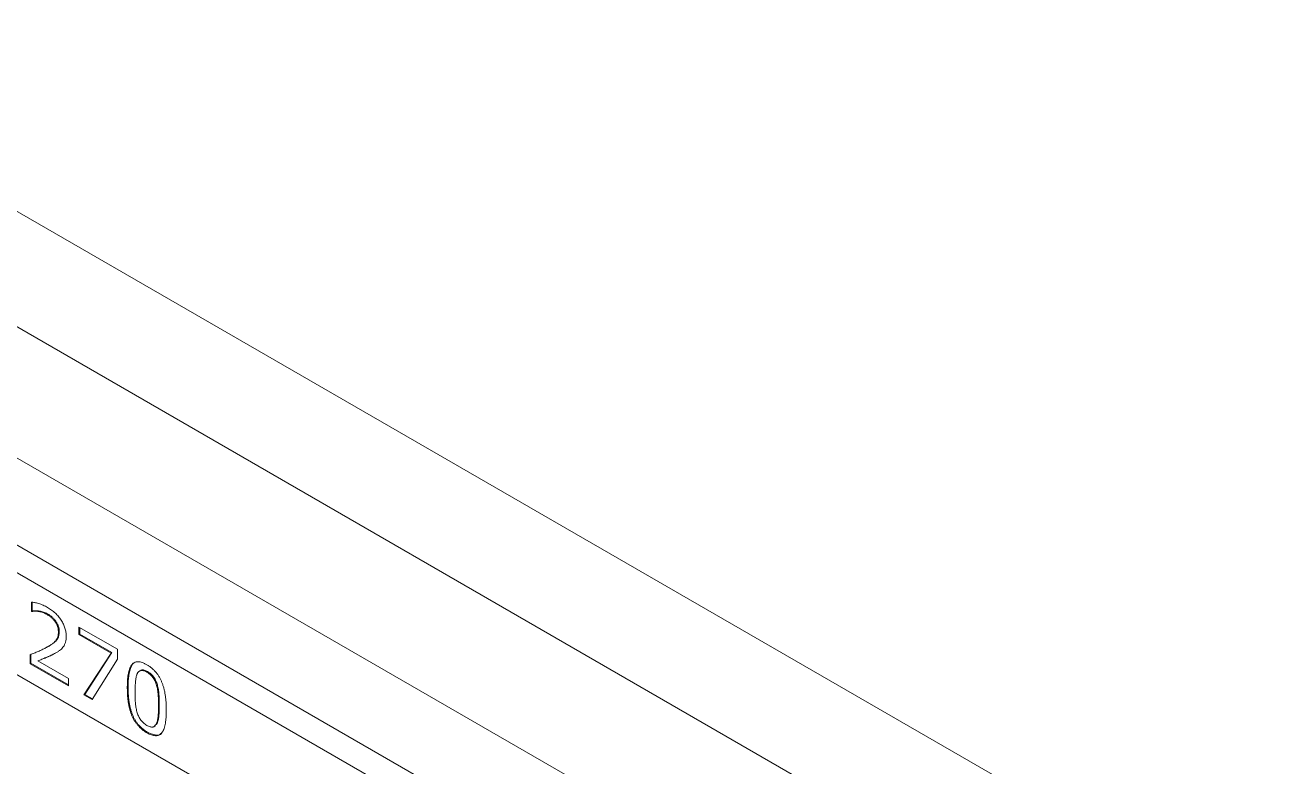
# Model space of a CAD drawing. Header units: millimetres. Extents: x 2 to 278, y 1 to 215.
# Drawn here: x 256.66 to 270.61, y 146.75 to 155.06 of the extents above; entities that cross this region are included whole.
import ezdxf

# ---------------------------------------------------------------- set-up
doc = ezdxf.new("R2010")
doc.units = ezdxf.units.MM

msp = doc.modelspace()

# ---------------------------------------------------------------- linework, layer by layer
at = {"color": 7, "linetype": 'Continuous', "lineweight": 0}
for p, q in [((164.539, 206.098), (270.605, 144.868)), ((163.417, 205.45), (269.483, 144.22)), ((161.441, 204.144), (267.507, 142.913)), ((161.172, 203.988), (267.238, 142.758)), ((163.417, 203.981), (269.483, 142.75)), ((161.172, 202.848), (267.238, 141.617)), ((256.733, 148.486), (256.733, 148.588)), ((256.742, 148.491), (256.742, 148.593)), ((256.733, 148.486), (256.742, 148.491)), ((256.737, 148.483), (256.733, 148.486)), ((256.737, 148.483), (256.746, 148.489)), ((256.746, 148.489), (256.742, 148.491)), ((256.911, 148.448), (256.92, 148.453)), ((257.036, 148.254), (257.044, 148.259)), ((257.266, 148.307), (257.696, 148.059)), ((257.266, 148.224), (257.266, 148.307)), ((257.275, 148.229), (257.275, 148.302)), ((257.266, 148.224), (257.275, 148.229)), ((257.625, 148.017), (257.266, 148.224)), ((257.634, 148.022), (257.275, 148.229)), ((256.717, 147.898), (256.717, 147.999)), ((256.726, 147.903), (256.726, 148.004)), ((256.992, 148.011), (257.001, 148.016)), ((257.322, 147.549), (257.625, 148.017)), ((257.331, 147.554), (257.634, 148.022)), ((257.625, 148.017), (257.634, 148.022)), ((257.696, 148.059), (257.696, 147.948)), ((256.717, 147.898), (256.726, 147.903)), ((257.147, 147.65), (256.717, 147.898)), ((257.147, 147.66), (256.726, 147.903)), ((256.806, 147.929), (256.815, 147.934)), ((256.806, 147.929), (257.147, 147.732)), ((257.696, 147.948), (257.412, 147.496)), ((257.147, 147.732), (257.147, 147.65)), ((257.955, 147.823), (257.944, 147.816)), ((258.035, 147.809), (258.026, 147.804)), ((257.322, 147.549), (257.331, 147.554)), ((257.412, 147.496), (257.322, 147.549)), ((257.417, 147.504), (257.331, 147.554)), ((257.807, 147.631), (257.816, 147.636)), ((258.141, 147.672), (258.132, 147.667)), ((258.166, 147.435), (258.157, 147.43)), ((258.026, 147.124), (258.035, 147.129)), ((258.107, 147.193), (258.118, 147.199)), ((258.114, 147.202), (258.141, 147.227)), ((258.141, 147.227), (258.132, 147.222))]:
    msp.add_line(p, q, dxfattribs=at)
for points, knots in [([(256.733, 148.588), (256.739, 148.588), (256.75, 148.587), (256.769, 148.584), (256.791, 148.579), (256.815, 148.572), (256.839, 148.564), (256.864, 148.554), (256.889, 148.543), (256.905, 148.534), (256.913, 148.529)], [0, 0, 0, 0, 0.097337, 0.206406, 0.328427, 0.462824, 0.602026, 0.737696, 0.870465, 1, 1, 1, 1]), ([(256.913, 148.529), (256.921, 148.524), (256.937, 148.515), (256.959, 148.499), (256.981, 148.483), (257.001, 148.465), (257.019, 148.447), (257.037, 148.428), (257.053, 148.407), (257.067, 148.386), (257.08, 148.364), (257.092, 148.342), (257.102, 148.32), (257.109, 148.298), (257.116, 148.275), (257.12, 148.252), (257.123, 148.229), (257.123, 148.214), (257.123, 148.207)], [0, 0, 0, 0, 0.07748, 0.151248, 0.221205, 0.288216, 0.352003, 0.413896, 0.474146, 0.533519, 0.591726, 0.648382, 0.70443, 0.76053, 0.817321, 0.875919, 0.936612, 1, 1, 1, 1]), ([(256.911, 148.448), (256.904, 148.451), (256.891, 148.459), (256.87, 148.467), (256.848, 148.475), (256.826, 148.481), (256.803, 148.485), (256.781, 148.487), (256.759, 148.486), (256.745, 148.484), (256.737, 148.483)], [0, 0, 0, 0, 0.107885, 0.221269, 0.340699, 0.466192, 0.595932, 0.727197, 0.862174, 1, 1, 1, 1]), ([(256.92, 148.453), (256.913, 148.456), (256.9, 148.464), (256.879, 148.473), (256.857, 148.48), (256.835, 148.486), (256.812, 148.49), (256.79, 148.492), (256.768, 148.492), (256.754, 148.49), (256.746, 148.489)], [0, 0, 0, 0, 0.107885, 0.221269, 0.340699, 0.466192, 0.595932, 0.727197, 0.862174, 1, 1, 1, 1]), ([(257.036, 148.254), (257.035, 148.259), (257.035, 148.268), (257.034, 148.282), (257.031, 148.296), (257.028, 148.31), (257.023, 148.323), (257.017, 148.337), (257.01, 148.35), (257.003, 148.363), (256.994, 148.375), (256.985, 148.387), (256.974, 148.399), (256.963, 148.41), (256.951, 148.42), (256.938, 148.43), (256.925, 148.439), (256.916, 148.445), (256.911, 148.448)], [0, 0, 0, 0, 0.065322, 0.127174, 0.186583, 0.244472, 0.301044, 0.357036, 0.413379, 0.470966, 0.529101, 0.588875, 0.649686, 0.713323, 0.779905, 0.849596, 0.922575, 1, 1, 1, 1]), ([(257.044, 148.259), (257.044, 148.264), (257.044, 148.273), (257.043, 148.287), (257.04, 148.301), (257.037, 148.315), (257.032, 148.328), (257.026, 148.342), (257.019, 148.355), (257.012, 148.368), (257.003, 148.38), (256.994, 148.392), (256.983, 148.404), (256.972, 148.415), (256.96, 148.425), (256.947, 148.435), (256.934, 148.444), (256.925, 148.45), (256.92, 148.453)], [0, 0, 0, 0, 0.065322, 0.127174, 0.186583, 0.244472, 0.301044, 0.357036, 0.413379, 0.470966, 0.529101, 0.588875, 0.649686, 0.713323, 0.779905, 0.849596, 0.922575, 1, 1, 1, 1]), ([(256.892, 148.075), (256.899, 148.078), (256.911, 148.085), (256.93, 148.096), (256.946, 148.107), (256.961, 148.116), (256.974, 148.127), (256.986, 148.136), (256.996, 148.146), (257.005, 148.155), (257.012, 148.164), (257.019, 148.175), (257.024, 148.186), (257.028, 148.198), (257.031, 148.211), (257.034, 148.224), (257.035, 148.239), (257.035, 148.249), (257.036, 148.254)], [0, 0, 0, 0, 0.099873, 0.193379, 0.279907, 0.359786, 0.432818, 0.499623, 0.559625, 0.613275, 0.663338, 0.712022, 0.760391, 0.808044, 0.855825, 0.903458, 0.951391, 1, 1, 1, 1]), ([(256.901, 148.08), (256.908, 148.084), (256.92, 148.091), (256.939, 148.101), (256.955, 148.112), (256.97, 148.122), (256.983, 148.132), (256.995, 148.141), (257.005, 148.151), (257.014, 148.16), (257.021, 148.17), (257.028, 148.18), (257.033, 148.191), (257.037, 148.203), (257.04, 148.216), (257.043, 148.229), (257.044, 148.244), (257.044, 148.254), (257.044, 148.259)], [0, 0, 0, 0, 0.099873, 0.193379, 0.279907, 0.359786, 0.432818, 0.499623, 0.559625, 0.613275, 0.663338, 0.712022, 0.760391, 0.808044, 0.855825, 0.903458, 0.951391, 1, 1, 1, 1]), ([(257.123, 148.207), (257.123, 148.2), (257.123, 148.187), (257.121, 148.168), (257.118, 148.15), (257.114, 148.134), (257.109, 148.119), (257.102, 148.106), (257.095, 148.093), (257.089, 148.086), (257.086, 148.082)], [0, 0, 0, 0, 0.1332724, 0.2615394, 0.387255, 0.5103733, 0.6320171, 0.7543188, 0.8763649, 1, 1, 1, 1]), ([(256.717, 147.999), (256.732, 148.005), (256.762, 148.017), (256.807, 148.035), (256.851, 148.053), (256.879, 148.068), (256.892, 148.075)], [0, 0, 0, 0, 0.2549546, 0.5103166, 0.7601161, 1, 1, 1, 1]), ([(256.992, 148.011), (256.977, 148.003), (256.946, 147.987), (256.906, 147.969), (256.874, 147.956), (256.851, 147.947), (256.828, 147.938), (256.813, 147.932), (256.806, 147.929)], [0, 0, 0, 0, 0.258241, 0.517221, 0.644363, 0.767594, 0.885944, 1, 1, 1, 1]), ([(257.001, 148.016), (256.986, 148.008), (256.955, 147.992), (256.915, 147.975), (256.883, 147.962), (256.86, 147.952), (256.837, 147.943), (256.822, 147.937), (256.815, 147.934)], [0, 0, 0, 0, 0.258241, 0.517221, 0.644363, 0.767594, 0.885944, 1, 1, 1, 1]), ([(257.086, 148.082), (257.081, 148.075), (257.069, 148.061), (257.051, 148.047), (257.035, 148.036), (257.022, 148.028), (257.008, 148.019), (256.998, 148.014), (256.992, 148.011)], [0, 0, 0, 0, 0.221245, 0.452952, 0.575438, 0.70761, 0.848907, 1, 1, 1, 1]), ([(257.807, 147.631), (257.808, 147.647), (257.808, 147.677), (257.81, 147.72), (257.814, 147.758), (257.82, 147.793), (257.828, 147.823), (257.837, 147.849), (257.847, 147.871), (257.86, 147.889), (257.874, 147.903), (257.89, 147.913), (257.908, 147.918), (257.928, 147.92), (257.95, 147.918), (257.974, 147.911), (257.999, 147.901), (258.017, 147.891), (258.026, 147.886)], [0, 0, 0, 0, 0.090625, 0.17535, 0.254088, 0.327393, 0.395789, 0.459102, 0.517906, 0.573174, 0.625499, 0.676328, 0.726617, 0.777206, 0.828961, 0.882801, 0.939626, 1, 1, 1, 1]), ([(257.816, 147.636), (257.817, 147.679), (257.819, 147.765), (257.843, 147.857), (257.876, 147.908), (257.9, 147.915), (257.909, 147.918)], [0, 0, 0, 0, 0.357653, 0.714378, 0.892887, 1, 1, 1, 1]), ([(258.035, 147.809), (258.023, 147.815), (257.998, 147.827), (257.968, 147.832), (257.959, 147.822), (257.956, 147.819)], [0, 0, 0, 0, 0.42532, 0.849508, 1, 1, 1, 1]), ([(258.026, 147.886), (258.035, 147.881), (258.053, 147.87), (258.079, 147.851), (258.103, 147.83), (258.125, 147.806), (258.145, 147.782), (258.163, 147.755), (258.179, 147.726), (258.193, 147.695), (258.205, 147.663), (258.216, 147.628), (258.225, 147.592), (258.232, 147.553), (258.238, 147.512), (258.242, 147.47), (258.244, 147.425), (258.245, 147.395), (258.245, 147.379)], [0, 0, 0, 0, 0.061032, 0.118504, 0.173116, 0.225322, 0.276001, 0.32667, 0.377985, 0.430681, 0.486391, 0.54544, 0.608778, 0.67676, 0.749332, 0.827388, 0.910869, 1, 1, 1, 1]), ([(257.92, 147.788), (257.917, 147.783), (257.913, 147.772), (257.907, 147.753), (257.903, 147.731), (257.9, 147.705), (257.898, 147.676), (257.896, 147.646), (257.895, 147.614), (257.895, 147.592), (257.895, 147.58)], [0, 0, 0, 0, 0.092932, 0.195517, 0.308519, 0.432509, 0.565434, 0.704477, 0.849094, 1, 1, 1, 1]), ([(258.026, 147.804), (258.02, 147.807), (258.008, 147.814), (257.99, 147.82), (257.975, 147.823), (257.961, 147.823), (257.948, 147.819), (257.937, 147.812), (257.927, 147.802), (257.922, 147.793), (257.92, 147.788)], [0, 0, 0, 0, 0.141373, 0.271633, 0.394112, 0.510434, 0.625792, 0.743398, 0.867888, 1, 1, 1, 1]), ([(258.132, 147.667), (258.129, 147.674), (258.124, 147.689), (258.115, 147.71), (258.104, 147.729), (258.092, 147.747), (258.078, 147.764), (258.062, 147.779), (258.045, 147.792), (258.033, 147.8), (258.026, 147.804)], [0, 0, 0, 0, 0.130246, 0.252579, 0.370446, 0.485239, 0.600835, 0.723405, 0.855628, 1, 1, 1, 1]), ([(258.141, 147.672), (258.138, 147.679), (258.133, 147.694), (258.124, 147.715), (258.113, 147.734), (258.101, 147.752), (258.087, 147.769), (258.071, 147.784), (258.054, 147.798), (258.042, 147.805), (258.035, 147.809)], [0, 0, 0, 0, 0.130246, 0.252579, 0.370446, 0.485239, 0.600835, 0.723405, 0.855628, 1, 1, 1, 1]), ([(258.026, 147.124), (258.017, 147.129), (257.999, 147.14), (257.973, 147.16), (257.95, 147.18), (257.928, 147.203), (257.908, 147.228), (257.89, 147.255), (257.873, 147.283), (257.859, 147.314), (257.847, 147.346), (257.836, 147.38), (257.827, 147.417), (257.82, 147.456), (257.814, 147.497), (257.81, 147.54), (257.808, 147.585), (257.808, 147.615), (257.807, 147.631)], [0, 0, 0, 0, 0.060973, 0.118388, 0.172874, 0.22467, 0.275401, 0.32568, 0.376549, 0.428972, 0.484148, 0.542887, 0.606162, 0.674011, 0.747103, 0.82563, 0.909854, 1, 1, 1, 1]), ([(258.035, 147.129), (258.026, 147.135), (258.008, 147.145), (257.982, 147.165), (257.959, 147.186), (257.937, 147.209), (257.917, 147.233), (257.898, 147.26), (257.882, 147.289), (257.868, 147.319), (257.856, 147.351), (257.845, 147.386), (257.836, 147.422), (257.829, 147.461), (257.823, 147.502), (257.819, 147.545), (257.817, 147.59), (257.817, 147.62), (257.816, 147.636)], [0, 0, 0, 0, 0.060973, 0.118388, 0.172874, 0.22467, 0.275401, 0.32568, 0.376549, 0.428972, 0.484148, 0.542887, 0.606162, 0.674011, 0.747103, 0.82563, 0.909854, 1, 1, 1, 1]), ([(257.895, 147.58), (257.895, 147.568), (257.895, 147.545), (257.896, 147.511), (257.897, 147.48), (257.899, 147.451), (257.902, 147.424), (257.906, 147.398), (257.912, 147.372), (257.917, 147.355), (257.919, 147.347)], [0, 0, 0, 0, 0.164101, 0.31475, 0.45075, 0.57345, 0.686482, 0.794892, 0.899373, 1, 1, 1, 1]), ([(258.157, 147.43), (258.157, 147.442), (258.157, 147.465), (258.156, 147.499), (258.155, 147.531), (258.152, 147.561), (258.149, 147.59), (258.145, 147.617), (258.139, 147.642), (258.134, 147.659), (258.132, 147.667)], [0, 0, 0, 0, 0.159651, 0.308566, 0.446193, 0.573969, 0.692158, 0.802057, 0.904099, 1, 1, 1, 1]), ([(258.166, 147.435), (258.166, 147.447), (258.166, 147.47), (258.165, 147.504), (258.164, 147.536), (258.161, 147.567), (258.158, 147.595), (258.154, 147.622), (258.148, 147.647), (258.143, 147.664), (258.141, 147.672)], [0, 0, 0, 0, 0.159651, 0.308566, 0.446193, 0.573969, 0.692158, 0.802057, 0.904099, 1, 1, 1, 1]), ([(258.132, 147.222), (258.135, 147.228), (258.139, 147.239), (258.145, 147.258), (258.149, 147.28), (258.152, 147.304), (258.155, 147.331), (258.156, 147.361), (258.157, 147.394), (258.157, 147.418), (258.157, 147.43)], [0, 0, 0, 0, 0.097892, 0.201849, 0.31108, 0.427473, 0.552815, 0.689917, 0.838949, 1, 1, 1, 1]), ([(258.141, 147.227), (258.144, 147.233), (258.148, 147.244), (258.154, 147.264), (258.158, 147.285), (258.161, 147.31), (258.164, 147.337), (258.165, 147.367), (258.166, 147.4), (258.166, 147.423), (258.166, 147.435)], [0, 0, 0, 0, 0.097892, 0.201849, 0.31108, 0.427473, 0.552815, 0.689917, 0.838949, 1, 1, 1, 1]), ([(257.919, 147.347), (257.922, 147.339), (257.926, 147.325), (257.936, 147.303), (257.946, 147.284), (257.958, 147.265), (257.973, 147.248), (257.989, 147.233), (258.007, 147.218), (258.019, 147.211), (258.026, 147.206)], [0, 0, 0, 0, 0.127933, 0.248979, 0.364498, 0.478623, 0.594752, 0.717986, 0.852152, 1, 1, 1, 1]), ([(258.245, 147.379), (258.245, 147.363), (258.245, 147.333), (258.242, 147.29), (258.238, 147.251), (258.232, 147.216), (258.225, 147.186), (258.216, 147.16), (258.205, 147.138), (258.192, 147.12), (258.178, 147.107), (258.162, 147.097), (258.144, 147.091), (258.124, 147.09), (258.102, 147.092), (258.078, 147.099), (258.053, 147.109), (258.035, 147.119), (258.026, 147.124)], [0, 0, 0, 0, 0.091414, 0.176654, 0.25618, 0.329726, 0.398161, 0.461186, 0.519966, 0.574874, 0.627124, 0.67754, 0.72759, 0.777885, 0.829619, 0.883437, 0.939926, 1, 1, 1, 1]), ([(258.026, 147.206), (258.032, 147.203), (258.045, 147.196), (258.062, 147.19), (258.078, 147.187), (258.092, 147.187), (258.105, 147.191), (258.115, 147.198), (258.125, 147.208), (258.13, 147.217), (258.132, 147.222)], [0, 0, 0, 0, 0.141458, 0.272712, 0.395264, 0.512481, 0.627909, 0.745586, 0.869079, 1, 1, 1, 1]), ([(258.191, 147.118), (258.19, 147.116), (258.179, 147.102), (258.129, 147.087), (258.073, 147.112), (258.035, 147.129)], [0, 0, 0, 0, 0.041654, 0.362595, 1, 1, 1, 1])]:
    msp.add_open_spline(points, degree=3, knots=knots, dxfattribs=at)

doc.saveas('drawing.dxf')
